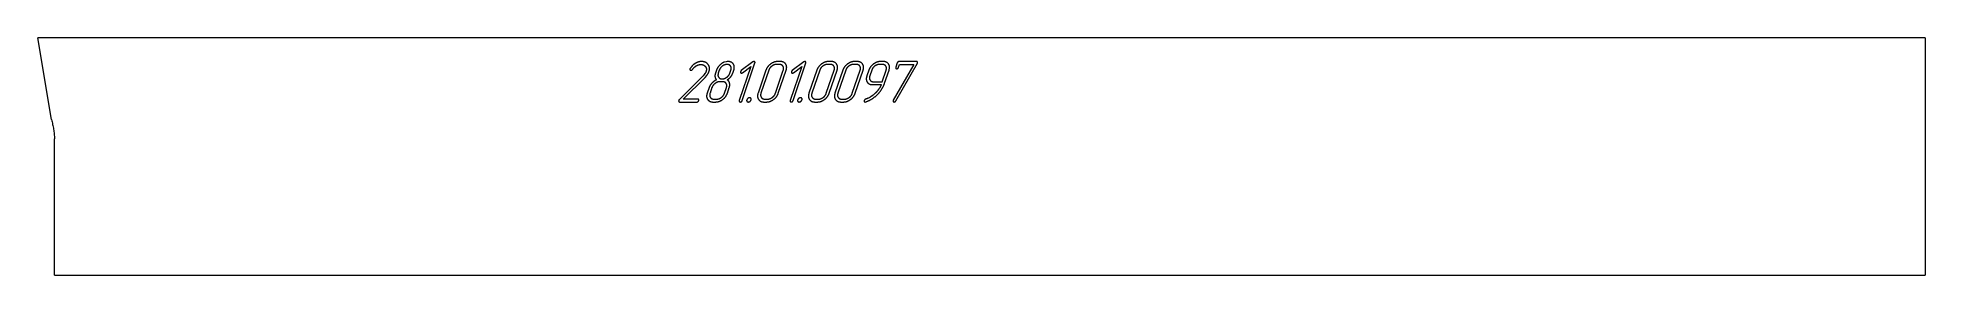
# Model space of a CAD drawing. Header units: millimetres. Extents: x -6 to 686, y 0 to 87.
import ezdxf

# ---------------------------------------------------------------- set-up
doc = ezdxf.new("R2010")
doc.units = ezdxf.units.MM
doc.linetypes.add('K5LT_BASIC', pattern=[0])
doc.layers.add('Engraving', color=7, linetype='Continuous')

msp = doc.modelspace()

# ---------------------------------------------------------------- linework, layer by layer
at = {"color": 143, "linetype": 'K5LT_BASIC', "lineweight": 15, "true_color": 0x33acca}
for p, q in [((685.51, 87.07), (-6.11, 87.07)), ((-1.06, 57.07), (-6.11, 87.07)), ((685.51, 87.07), (685.43, 57.07)), ((685.43, 57.07), (685.42, 50)), ((0, 0), (0, 50)), ((685.42, 50), (685.42, 0)), ((0, 0), (685.42, 0))]:
    msp.add_line(p, q, dxfattribs=at)
msp.add_open_spline([(-1.06, 57.07), (-0.99, 56.77), (-0.85, 56.19), (-0.65, 55.3), (-0.47, 54.42), (-0.31, 53.53), (-0.17, 52.65), (-0.07, 51.77), (-0.01, 50.88), (0, 50.29), (0, 50)], degree=3, dxfattribs=at)
at = {"layer": 'Engraving', "color": 143, "linetype": 'K5LT_BASIC', "lineweight": 15, "true_color": 0x33acca}
for p, q in [((246.13, 78.29), (245.52, 78.13)), ((246.49, 78.34), (246.13, 78.29)), ((246.82, 78.34), (246.49, 78.34)), ((249.1, 75.84), (249.13, 76.41)), ((255.21, 76.54), (250.96, 64.04)), ((255.93, 78.18), (251.68, 75.01)), ((252.02, 64.04), (256.7, 77.81)), ((252.17, 74.26), (255.21, 76.54)), ((265.65, 77.28), (264.59, 77.28)), ((266.01, 78.34), (264.95, 78.34)), ((273.86, 76.54), (269.61, 64.04)), ((274.58, 78.18), (270.33, 75.01)), ((270.67, 64.04), (275.35, 77.81)), ((270.82, 74.26), (273.86, 76.54)), ((284.3, 77.28), (283.24, 77.28)), ((284.66, 78.34), (283.6, 78.34)), ((293.83, 77.28), (292.77, 77.28)), ((294.19, 78.34), (293.13, 78.34)), ((303.35, 77.28), (302.29, 77.28)), ((303.72, 78.34), (302.66, 78.34)), ((305.98, 75.83), (306.02, 76.39)), ((314.87, 77.28), (307.37, 64.16)), ((308.82, 77.81), (308.28, 76.23)), ((308.33, 63.93), (316.2, 77.7)), ((309.34, 76.24), (309.7, 77.28)), ((315.9, 78.34), (309.53, 78.34)), ((309.7, 77.28), (314.87, 77.28)), ((316.2, 77.7), (316.27, 77.86)), ((237.72, 73.14), (228.92, 64.34)), ((230.44, 64.57), (238.41, 72.55)), ((232.95, 75.83), (232.85, 75.64)), ((238.09, 73.55), (237.72, 73.14)), ((238.37, 73.93), (238.09, 73.55)), ((242.58, 75.19), (242.21, 74.1)), ((243.63, 75.18), (243.26, 74.09)), ((244.84, 70.93), (243.78, 70.93)), ((247.5, 74.09), (247.87, 75.18)), ((248.56, 74.1), (248.93, 75.18)), ((248.93, 75.18), (249.04, 75.51)), ((249.04, 75.51), (249.1, 75.84)), ((260.69, 75.17), (257.81, 66.69)), ((261.75, 75.17), (258.87, 66.69)), ((264.18, 66.69), (267.06, 75.17)), ((265.24, 66.69), (268.12, 75.17)), ((279.35, 75.17), (276.47, 66.69)), ((280.41, 75.17), (277.53, 66.69)), ((282.83, 66.69), (285.71, 75.17)), ((283.89, 66.69), (286.77, 75.17)), ((288.87, 75.17), (285.99, 66.69)), ((289.93, 75.17), (287.05, 66.69)), ((292.36, 66.69), (295.24, 75.17)), ((293.42, 66.69), (296.3, 75.17)), ((298.4, 75.17), (297.68, 73.05)), ((299.46, 75.17), (298.74, 73.05)), ((299.78, 69.87), (302.95, 69.87)), ((300.13, 70.93), (303.31, 70.93)), ((303.31, 70.93), (304.75, 75.17)), ((304.21, 70.45), (305.81, 75.17)), ((305.81, 75.17), (305.92, 75.49)), ((305.92, 75.49), (305.98, 75.83)), ((229.08, 63.51), (235.41, 63.51)), ((235.77, 64.57), (230.44, 64.57)), ((239.88, 68.81), (239.16, 66.69)), ((240.94, 68.81), (240.22, 66.69)), ((241.26, 63.51), (242.32, 63.51)), ((241.62, 64.57), (242.68, 64.57)), ((245.51, 66.69), (246.23, 68.81)), ((246.57, 66.69), (247.29, 68.81)), ((259.91, 63.51), (260.97, 63.51)), ((260.27, 64.57), (261.33, 64.57)), ((278.56, 63.51), (279.62, 63.51)), ((278.92, 64.57), (279.98, 64.57)), ((288.09, 63.51), (289.15, 63.51)), ((288.45, 64.57), (289.51, 64.57)), ((297.05, 63.5), (297.29, 63.54)), ((298.75, 65.21), (298.26, 64.95)), ((298.92, 65.3), (298.75, 65.21)), ((299.25, 65.51), (298.92, 65.3)), ((307.37, 64.16), (307.3, 64.02)), ((307.68, 63.51), (308.03, 63.62))]:
    msp.add_line(p, q, dxfattribs=at)
for points in [[(235, 77.77), (233.83, 77.12), (232.95, 75.83)], [(233.82, 75.47), (234.55, 76.46), (235.32, 76.86)], [(237.13, 78.35), (236.03, 78.35), (235, 77.77)], [(235.32, 76.86), (236.09, 77.27), (236.82, 77.27)], [(236.82, 77.27), (237.35, 77.27), (237.8, 77.07)], [(239.49, 77.31), (238.65, 78.35), (237.13, 78.35)], [(237.8, 77.07), (238.25, 76.86), (238.51, 76.52)], [(238.51, 76.52), (239.13, 75.78), (238.77, 74.71)], [(239.86, 74.71), (240.37, 76.22), (239.49, 77.31)], [(244.26, 77.43), (242.99, 76.41), (242.58, 75.19)], [(244.77, 76.68), (243.93, 76.07), (243.63, 75.18)], [(245.52, 78.13), (244.89, 77.9), (244.26, 77.43)], [(246.48, 77.28), (245.6, 77.28), (244.77, 76.68)], [(247.76, 76.67), (247.36, 77.28), (246.48, 77.28)], [(248.78, 77.42), (248.13, 78.34), (246.82, 78.34)], [(247.87, 75.18), (248.17, 76.06), (247.76, 76.67)], [(249.13, 76.41), (249.09, 76.98), (248.78, 77.42)], [(256.34, 78.33), (256.12, 78.33), (255.93, 78.18)], [(256.66, 78.19), (256.55, 78.33), (256.34, 78.33)], [(256.7, 77.81), (256.78, 78.05), (256.66, 78.19)], [(262.37, 77.39), (261.13, 76.44), (260.69, 75.17)], [(262.88, 76.66), (262.05, 76.05), (261.75, 75.17)], [(264.95, 78.34), (263.62, 78.34), (262.37, 77.39)], [(264.59, 77.28), (263.71, 77.28), (262.88, 76.66)], [(266.94, 76.66), (266.53, 77.28), (265.65, 77.28)], [(267.94, 77.42), (267.31, 78.34), (266.01, 78.34)], [(267.06, 75.17), (267.35, 76.03), (266.94, 76.66)], [(268.12, 75.17), (268.57, 76.49), (267.94, 77.42)], [(274.99, 78.33), (274.78, 78.33), (274.58, 78.18)], [(275.32, 78.19), (275.2, 78.33), (274.99, 78.33)], [(275.35, 77.81), (275.43, 78.05), (275.32, 78.19)], [(281.02, 77.39), (279.78, 76.44), (279.35, 75.17)], [(281.53, 76.66), (280.7, 76.05), (280.41, 75.17)], [(283.6, 78.34), (282.27, 78.34), (281.02, 77.39)], [(283.24, 77.28), (282.37, 77.28), (281.53, 76.66)], [(285.59, 76.66), (285.18, 77.28), (284.3, 77.28)], [(286.59, 77.42), (285.97, 78.34), (284.66, 78.34)], [(285.71, 75.17), (286.01, 76.03), (285.59, 76.66)], [(286.77, 75.17), (287.22, 76.49), (286.59, 77.42)], [(290.55, 77.39), (289.3, 76.44), (288.87, 75.17)], [(291.06, 76.66), (290.23, 76.05), (289.93, 75.17)], [(293.13, 78.34), (291.79, 78.34), (290.55, 77.39)], [(292.77, 77.28), (291.89, 77.28), (291.06, 76.66)], [(295.12, 76.66), (294.71, 77.28), (293.83, 77.28)], [(296.12, 77.42), (295.49, 78.34), (294.19, 78.34)], [(295.24, 75.17), (295.53, 76.03), (295.12, 76.66)], [(296.3, 75.17), (296.75, 76.49), (296.12, 77.42)], [(300.08, 77.39), (298.83, 76.44), (298.4, 75.17)], [(300.58, 76.67), (299.76, 76.06), (299.46, 75.17)], [(302.66, 78.34), (301.32, 78.34), (300.08, 77.39)], [(302.29, 77.28), (301.4, 77.28), (300.58, 76.67)], [(304.65, 76.66), (304.25, 77.28), (303.35, 77.28)], [(305.66, 77.41), (305.03, 78.34), (303.72, 78.34)], [(304.75, 75.17), (305.05, 76.04), (304.65, 76.66)], [(306.02, 76.39), (305.98, 76.97), (305.66, 77.41)], [(308.28, 76.23), (308.19, 75.96), (308.31, 75.83)], [(309.53, 78.34), (309, 78.34), (308.82, 77.81)], [(309.06, 75.83), (309.26, 75.98), (309.34, 76.24)], [(316.24, 78.21), (316.14, 78.34), (315.9, 78.34)], [(316.27, 77.86), (316.35, 78.08), (316.24, 78.21)], [(232.85, 75.64), (232.77, 75.41), (232.89, 75.27)], [(232.89, 75.27), (233, 75.12), (233.23, 75.12)], [(233.23, 75.12), (233.42, 75.15), (233.56, 75.22)], [(233.56, 75.22), (233.7, 75.3), (233.82, 75.47)], [(238.77, 74.71), (238.63, 74.31), (238.37, 73.93)], [(238.41, 72.55), (239.02, 73.19), (239.35, 73.69)], [(239.35, 73.69), (239.68, 74.19), (239.86, 74.71)], [(240.85, 70.37), (240.16, 69.62), (239.88, 68.81)], [(242.54, 71.63), (241.55, 71.11), (240.85, 70.37)], [(242.07, 70.31), (241.24, 69.69), (240.94, 68.81)], [(242.21, 74.1), (241.95, 73.35), (242.05, 72.71)], [(242.05, 72.71), (242.15, 72.07), (242.54, 71.63)], [(243.78, 70.93), (242.9, 70.93), (242.07, 70.31)], [(243.26, 74.09), (242.96, 73.22), (243.37, 72.6)], [(243.37, 72.6), (243.78, 71.99), (244.66, 71.99)], [(244.66, 71.99), (245.51, 71.99), (246.36, 72.59)], [(246.13, 70.31), (245.74, 70.93), (244.84, 70.93)], [(246.23, 68.81), (246.53, 69.69), (246.13, 70.31)], [(246.36, 72.59), (247.2, 73.19), (247.5, 74.09)], [(246.55, 71.63), (247.31, 72.13), (247.8, 72.72)], [(247.37, 70.49), (247.15, 71.28), (246.55, 71.63)], [(247.29, 68.81), (247.6, 69.7), (247.37, 70.49)], [(247.8, 72.72), (248.3, 73.32), (248.56, 74.1)], [(251.4, 74.65), (251.32, 74.42), (251.43, 74.26)], [(251.68, 75.01), (251.43, 74.73), (251.4, 74.65)], [(251.43, 74.26), (251.53, 74.11), (251.75, 74.11)], [(251.75, 74.11), (251.95, 74.11), (252.17, 74.26)], [(270.05, 74.65), (269.97, 74.42), (270.08, 74.26)], [(270.33, 75.01), (270.08, 74.73), (270.05, 74.65)], [(270.08, 74.26), (270.18, 74.11), (270.41, 74.11)], [(270.41, 74.11), (270.61, 74.11), (270.82, 74.26)], [(297.68, 73.05), (297.22, 71.71), (297.83, 70.79)], [(297.83, 70.79), (298.44, 69.87), (299.78, 69.87)], [(298.74, 73.05), (298.44, 72.19), (298.87, 71.56)], [(298.87, 71.56), (299.3, 70.93), (300.13, 70.93)], [(301.7, 66.4), (303.46, 68.25), (304.21, 70.45)], [(302.95, 69.87), (302.72, 69.18), (302.16, 68.4)], [(308.31, 75.83), (308.54, 75.7), (308.63, 75.7)], [(308.63, 75.7), (308.87, 75.7), (309.06, 75.83)], [(228.76, 64.08), (228.68, 63.86), (228.77, 63.68)], [(228.92, 64.34), (228.81, 64.23), (228.76, 64.08)], [(228.77, 63.68), (228.89, 63.51), (229.08, 63.51)], [(235.41, 63.51), (235.67, 63.51), (235.86, 63.68)], [(236.08, 64.4), (235.97, 64.57), (235.77, 64.57)], [(235.86, 63.68), (236.06, 63.85), (236.12, 64.04)], [(236.12, 64.04), (236.19, 64.23), (236.08, 64.4)], [(239.16, 66.69), (238.71, 65.36), (239.37, 64.43)], [(239.37, 64.43), (240.04, 63.51), (241.26, 63.51)], [(240.22, 66.69), (239.93, 65.83), (240.35, 65.2)], [(240.35, 65.2), (240.78, 64.57), (241.62, 64.57)], [(242.32, 63.51), (243.64, 63.51), (244.88, 64.44)], [(242.68, 64.57), (243.57, 64.57), (244.39, 65.19)], [(244.39, 65.19), (245.21, 65.8), (245.51, 66.69)], [(244.88, 64.44), (246.12, 65.37), (246.57, 66.69)], [(250.96, 64.04), (250.87, 63.77), (250.98, 63.64)], [(250.98, 63.64), (251.21, 63.51), (251.31, 63.51)], [(251.31, 63.51), (251.54, 63.51), (251.73, 63.64)], [(251.73, 63.64), (251.93, 63.79), (252.02, 64.04)], [(253.69, 64.31), (253.59, 63.99), (253.71, 63.74)], [(254.06, 64.79), (253.76, 64.49), (253.69, 64.31)], [(253.71, 63.74), (253.85, 63.51), (254.22, 63.51)], [(254.76, 65.1), (254.37, 65.1), (254.06, 64.79)], [(254.22, 63.51), (254.6, 63.51), (254.89, 63.77)], [(255.21, 64.85), (255.05, 65.1), (254.76, 65.1)], [(254.89, 63.77), (255.19, 64.02), (255.28, 64.31)], [(255.28, 64.31), (255.38, 64.59), (255.21, 64.85)], [(257.81, 66.69), (257.36, 65.36), (258.03, 64.43)], [(258.03, 64.43), (258.69, 63.51), (259.91, 63.51)], [(258.87, 66.69), (258.58, 65.83), (259.01, 65.2)], [(259.01, 65.2), (259.43, 64.57), (260.27, 64.57)], [(260.97, 63.51), (262.29, 63.51), (263.54, 64.45)], [(261.33, 64.57), (262.19, 64.57), (263.03, 65.18)], [(263.03, 65.18), (263.87, 65.78), (264.18, 66.69)], [(263.54, 64.45), (264.8, 65.39), (265.24, 66.69)], [(269.61, 64.04), (269.52, 63.77), (269.63, 63.64)], [(269.63, 63.64), (269.87, 63.51), (269.96, 63.51)], [(269.96, 63.51), (270.2, 63.51), (270.39, 63.64)], [(270.39, 63.64), (270.59, 63.79), (270.67, 64.04)], [(272.35, 64.31), (272.24, 63.99), (272.37, 63.74)], [(272.71, 64.79), (272.41, 64.49), (272.35, 64.31)], [(272.37, 63.74), (272.5, 63.51), (272.87, 63.51)], [(273.41, 65.1), (273.02, 65.1), (272.71, 64.79)], [(272.87, 63.51), (273.25, 63.51), (273.55, 63.77)], [(273.87, 64.85), (273.7, 65.1), (273.41, 65.1)], [(273.55, 63.77), (273.84, 64.02), (273.94, 64.31)], [(273.94, 64.31), (274.03, 64.59), (273.87, 64.85)], [(276.47, 66.69), (276.01, 65.36), (276.68, 64.43)], [(276.68, 64.43), (277.35, 63.51), (278.56, 63.51)], [(277.53, 66.69), (277.23, 65.83), (277.66, 65.2)], [(277.66, 65.2), (278.09, 64.57), (278.92, 64.57)], [(279.62, 63.51), (280.95, 63.51), (282.2, 64.45)], [(279.98, 64.57), (280.84, 64.57), (281.68, 65.18)], [(281.68, 65.18), (282.52, 65.78), (282.83, 66.69)], [(282.2, 64.45), (283.45, 65.39), (283.89, 66.69)], [(285.99, 66.69), (285.54, 65.36), (286.2, 64.43)], [(286.2, 64.43), (286.87, 63.51), (288.09, 63.51)], [(287.05, 66.69), (286.76, 65.83), (287.19, 65.2)], [(287.19, 65.2), (287.61, 64.57), (288.45, 64.57)], [(289.15, 63.51), (290.47, 63.51), (291.72, 64.45)], [(289.51, 64.57), (290.37, 64.57), (291.21, 65.18)], [(291.21, 65.18), (292.05, 65.78), (292.36, 66.69)], [(291.72, 64.45), (292.97, 65.39), (293.42, 66.69)], [(296.74, 64.05), (296.66, 63.83), (296.74, 63.66)], [(296.9, 64.34), (296.79, 64.21), (296.74, 64.05)], [(296.74, 63.66), (296.94, 63.5), (297.05, 63.5)], [(297.24, 64.54), (297.01, 64.46), (296.9, 64.34)], [(298.26, 64.95), (297.66, 64.67), (297.24, 64.54)], [(297.29, 63.54), (299.78, 64.41), (301.7, 66.4)], [(301.01, 66.96), (300.07, 66.03), (299.25, 65.51)], [(302.16, 68.4), (301.61, 67.62), (301.01, 66.96)], [(307.3, 64.02), (307.22, 63.78), (307.34, 63.64)], [(307.34, 63.64), (307.49, 63.51), (307.68, 63.51)], [(308.03, 63.62), (308.28, 63.85), (308.33, 63.93)]]:
    msp.add_open_spline(points, degree=2, dxfattribs=at)

doc.saveas('drawing.dxf')
